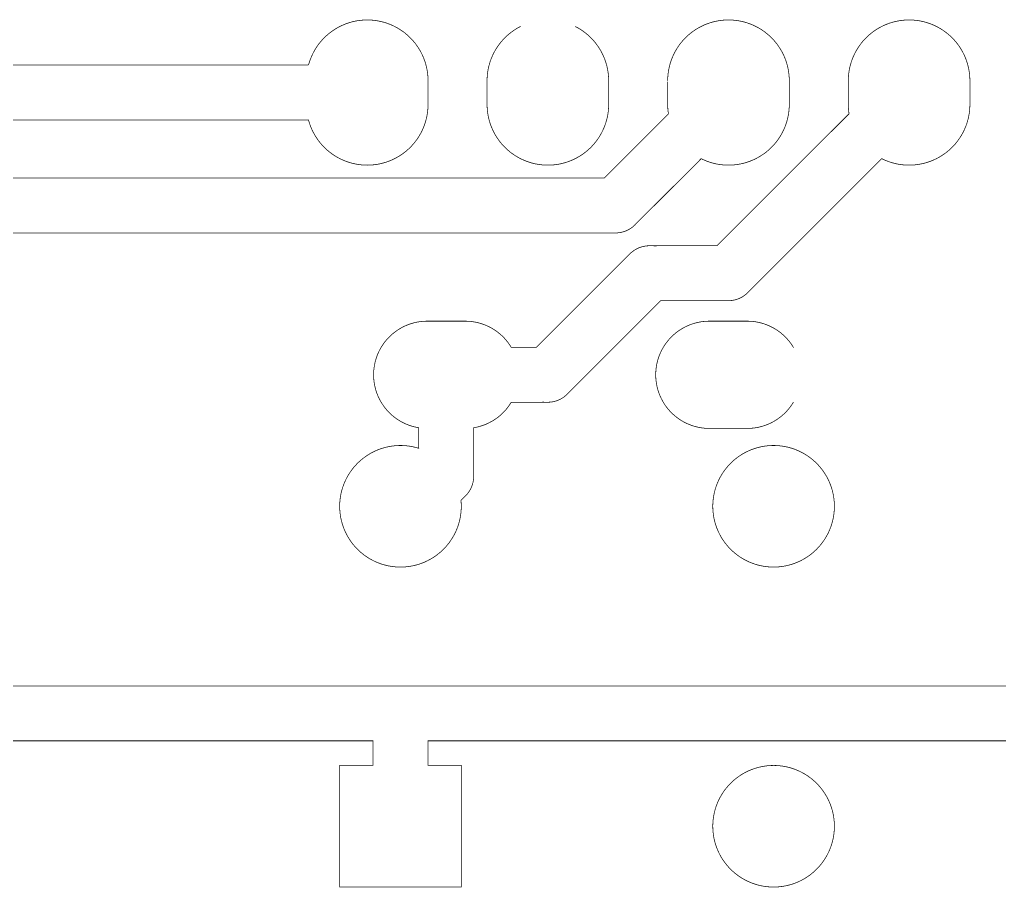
# Model space of a CAD drawing. Extents: x 0.1 to 55.3, y 1.4 to 42.4.
# Drawn here: x 21.15 to 34.93, y 1.36 to 13.57 of the extents above; entities that cross this region are included whole.
import ezdxf

# ---------------------------------------------------------------- set-up
doc = ezdxf.new("R2010")
doc.units = 0
doc.layers.add('Edge_Top', color=20, linetype='CONTINUOUS')

msp = doc.modelspace()

# ---------------------------------------------------------------- linework, layer by layer
at = {"layer": 'Edge_Top', "linetype": 'CONTINUOUS', "const_width": 0.01}
for points in [[(25.2099, 12.9268), (25.2187, 12.9574), (25.2291, 12.9891), (25.2407, 13.0203), (25.2535, 13.0511), (25.2675, 13.0814), (25.2827, 13.111), (25.299, 13.1401), (25.3164, 13.1685), (25.3349, 13.1962), (25.3545, 13.2232), (25.3751, 13.2494), (25.3968, 13.2747), (25.4194, 13.2992), (25.4429, 13.3228), (25.4674, 13.3455), (25.4927, 13.3672), (25.5188, 13.3878), (25.5457, 13.4075), (25.5734, 13.4261), (25.6018, 13.4436), (25.6308, 13.46), (25.6605, 13.4752), (25.6907, 13.4892), (25.7214, 13.5021), (25.7527, 13.5138), (25.7843, 13.5242), (25.8163, 13.5334), (25.8487, 13.5414), (25.8814, 13.5481), (25.9143, 13.5534), (25.9473, 13.5576), (25.9805, 13.5604), (26.0138, 13.5619), (26.0472, 13.5621), (26.0805, 13.5611), (26.1137, 13.5587), (26.1469, 13.555), (26.1798, 13.5501), (26.2126, 13.5438), (26.245, 13.5363), (26.2772, 13.5276), (26.309, 13.5175), (26.3404, 13.5063), (26.3713, 13.4938), (26.4017, 13.4802), (26.4315, 13.4653), (26.4608, 13.4494), (26.4894, 13.4323), (26.5173, 13.414), (26.5445, 13.3948), (26.5709, 13.3744), (26.5965, 13.3531), (26.6213, 13.3308), (26.6451, 13.3075), (26.668, 13.2833), (26.69, 13.2582), (26.711, 13.2323), (26.731, 13.2056), (26.7499, 13.1782), (26.7677, 13.15), (26.7844, 13.1212), (26.7999, 13.0917), (26.8143, 13.0616), (26.8276, 13.031), (26.8396, 12.9999), (26.8504, 12.9684), (26.86, 12.9365), (26.8683, 12.9042), (26.8753, 12.8716), (26.8811, 12.8388), (26.8856, 12.8058), (26.8888, 12.7726), (26.8907, 12.7393), (26.8913, 12.7072), (26.8911, 12.3752), (26.8912, 12.3685), (26.8903, 12.3352), (26.8881, 12.302), (26.8846, 12.2688), (26.8798, 12.2358), (26.8738, 12.2031), (26.8664, 12.1705), (26.8578, 12.1383), (26.8479, 12.1065), (26.8369, 12.0751), (26.8246, 12.0441), (26.811, 12.0136), (26.7964, 11.9837), (26.7805, 11.9544), (26.7636, 11.9257), (26.7455, 11.8977), (26.7263, 11.8704), (26.7061, 11.8439), (26.6849, 11.8182), (26.6627, 11.7933), (26.6396, 11.7693), (26.6155, 11.7463), (26.5905, 11.7242), (26.5647, 11.7031), (26.5381, 11.683), (26.5108, 11.664), (26.4827, 11.646), (26.4539, 11.6292), (26.4245, 11.6134), (26.3946, 11.5989), (26.364, 11.5855), (26.333, 11.5733), (26.3015, 11.5624), (26.2696, 11.5527), (26.2374, 11.5442), (26.2049, 11.537), (26.1721, 11.5311), (26.139, 11.5264), (26.1059, 11.523), (26.0726, 11.521), (26.0393, 11.5202), (26.006, 11.5207), (25.9727, 11.5226), (25.9395, 11.5257), (25.9065, 11.5301), (25.8736, 11.5358), (25.841, 11.5428), (25.8087, 11.551), (25.7768, 11.5605), (25.7452, 11.5713), (25.7141, 11.5832), (25.6835, 11.5964), (25.6534, 11.6107), (25.6239, 11.6262), (25.595, 11.6429), (25.5668, 11.6606), (25.5393, 11.6795), (25.5126, 11.6993), (25.4866, 11.7203), (25.4615, 11.7422), (25.4373, 11.7651), (25.414, 11.7889), (25.3916, 11.8136), (25.3702, 11.8391), (25.3498, 11.8655), (25.3305, 11.8927), (25.3122, 11.9205), (25.295, 11.9491), (25.279, 11.9783), (25.2641, 12.0081), (25.2504, 12.0385), (25.2378, 12.0694), (25.2265, 12.1008), (25.2164, 12.1325), (25.21, 12.1556), (25.2096, 12.1552), (13.815, 12.1551)], [(30.2613, 12.7068), (30.2619, 12.7411), (30.2639, 12.7744), (30.2672, 12.8076), (30.2717, 12.8406), (30.2776, 12.8734), (30.2847, 12.906), (30.2931, 12.9382), (30.3027, 12.9701), (30.3136, 13.0017), (30.3257, 13.0327), (30.3389, 13.0633), (30.3534, 13.0933), (30.369, 13.1227), (30.3858, 13.1516), (30.4037, 13.1797), (30.4226, 13.2071), (30.4426, 13.2338), (30.4637, 13.2596), (30.4857, 13.2846), (30.5087, 13.3088), (30.5326, 13.332), (30.5574, 13.3543), (30.583, 13.3756), (30.6095, 13.3958), (30.6367, 13.4151), (30.6647, 13.4332), (30.6933, 13.4503), (30.7226, 13.4662), (30.7525, 13.481), (30.7829, 13.4945), (30.8139, 13.5069), (30.8453, 13.5181), (30.8771, 13.5281), (30.9093, 13.5368), (30.9417, 13.5442), (30.9745, 13.5504), (31.0075, 13.5552), (31.0406, 13.5588), (31.0739, 13.5611), (31.1072, 13.5622), (31.1405, 13.5619), (31.1738, 13.5603), (31.207, 13.5574), (31.2401, 13.5532), (31.273, 13.5477), (31.3056, 13.541), (31.3379, 13.533), (31.37, 13.5237), (31.4016, 13.5132), (31.4328, 13.5015), (31.4635, 13.4885), (31.4937, 13.4744), (31.5233, 13.4591), (31.5523, 13.4427), (31.5806, 13.4251), (31.6083, 13.4065), (31.6352, 13.3867), (31.6612, 13.366), (31.6865, 13.3443), (31.7109, 13.3216), (31.7344, 13.2979), (31.757, 13.2734), (31.7785, 13.248), (31.7991, 13.2217), (31.8186, 13.1947), (31.8371, 13.167), (31.8545, 13.1385), (31.8707, 13.1094), (31.8858, 13.0797), (31.8998, 13.0495), (31.9125, 13.0187), (31.9241, 12.9874), (31.9344, 12.9557), (31.9434, 12.9236), (31.9512, 12.8912), (31.9578, 12.8585), (31.963, 12.8256), (31.967, 12.7925), (31.9697, 12.7593), (31.9711, 12.726), (31.9713, 12.6605), (31.9711, 12.3752), (31.9712, 12.3685), (31.9703, 12.3352), (31.9681, 12.302), (31.9646, 12.2688), (31.9598, 12.2358), (31.9538, 12.2031), (31.9464, 12.1705), (31.9378, 12.1383), (31.9279, 12.1065), (31.9169, 12.0751), (31.9046, 12.0441), (31.891, 12.0136), (31.8764, 11.9837), (31.8605, 11.9544), (31.8436, 11.9257), (31.8255, 11.8977), (31.8063, 11.8704), (31.7861, 11.8439), (31.7649, 11.8182), (31.7427, 11.7933), (31.7196, 11.7693), (31.6955, 11.7463), (31.6705, 11.7242), (31.6447, 11.7031), (31.6181, 11.683), (31.5908, 11.664), (31.5627, 11.646), (31.5339, 11.6292), (31.5045, 11.6134), (31.4746, 11.5989), (31.444, 11.5855), (31.413, 11.5733), (31.3815, 11.5624), (31.3496, 11.5527), (31.3174, 11.5442), (31.2849, 11.537), (31.2521, 11.5311), (31.219, 11.5264), (31.1859, 11.523), (31.1526, 11.521), (31.1193, 11.5202), (31.086, 11.5207), (31.0527, 11.5226), (31.0195, 11.5257), (30.9865, 11.5301), (30.9536, 11.5358), (30.921, 11.5428), (30.8887, 11.551), (30.8568, 11.5605), (30.8252, 11.5713), (30.7941, 11.5832), (30.7635, 11.5964), (30.7321, 11.6114), (30.6868, 11.5659), (29.7913, 10.6706), (29.7763, 10.6574), (29.7606, 10.6449), (29.7444, 10.6333), (29.7275, 10.6225), (29.7102, 10.6126), (29.6923, 10.6036), (29.674, 10.5955), (29.6553, 10.5885), (29.6363, 10.5824), (29.6169, 10.5772), (29.5974, 10.5731), (29.5776, 10.57), (29.5577, 10.568), (29.5377, 10.567), (29.5121, 10.5672), (29.5146, 10.5668), (16.8299, 10.5668)], [(32.8013, 12.7068), (32.8019, 12.7411), (32.8039, 12.7744), (32.8072, 12.8076), (32.8117, 12.8406), (32.8176, 12.8734), (32.8247, 12.906), (32.8331, 12.9382), (32.8427, 12.9701), (32.8536, 13.0017), (32.8657, 13.0327), (32.8789, 13.0633), (32.8934, 13.0933), (32.909, 13.1227), (32.9258, 13.1516), (32.9437, 13.1797), (32.9626, 13.2071), (32.9826, 13.2338), (33.0037, 13.2596), (33.0257, 13.2846), (33.0487, 13.3088), (33.0726, 13.332), (33.0974, 13.3543), (33.123, 13.3756), (33.1495, 13.3958), (33.1767, 13.4151), (33.2047, 13.4332), (33.2333, 13.4503), (33.2626, 13.4662), (33.2925, 13.481), (33.3229, 13.4945), (33.3539, 13.5069), (33.3853, 13.5181), (33.4171, 13.5281), (33.4493, 13.5368), (33.4817, 13.5442), (33.5145, 13.5504), (33.5475, 13.5552), (33.5806, 13.5588), (33.6139, 13.5611), (33.6472, 13.5622), (33.6805, 13.5619), (33.7138, 13.5603), (33.747, 13.5574), (33.7801, 13.5532), (33.813, 13.5477), (33.8456, 13.541), (33.8779, 13.533), (33.91, 13.5237), (33.9416, 13.5132), (33.9728, 13.5015), (34.0035, 13.4885), (34.0337, 13.4744), (34.0633, 13.4591), (34.0923, 13.4427), (34.1206, 13.4251), (34.1483, 13.4065), (34.1752, 13.3867), (34.2012, 13.366), (34.2265, 13.3443), (34.2509, 13.3216), (34.2744, 13.2979), (34.297, 13.2734), (34.3185, 13.248), (34.3391, 13.2217), (34.3586, 13.1947), (34.3771, 13.167), (34.3945, 13.1385), (34.4107, 13.1094), (34.4258, 13.0797), (34.4398, 13.0495), (34.4525, 13.0187), (34.4641, 12.9874), (34.4744, 12.9557), (34.4834, 12.9236), (34.4912, 12.8912), (34.4978, 12.8585), (34.503, 12.8256), (34.507, 12.7925), (34.5097, 12.7593), (34.5111, 12.726), (34.5113, 12.6605), (34.5111, 12.3752), (34.5112, 12.3685), (34.5103, 12.3352), (34.5081, 12.302), (34.5046, 12.2688), (34.4998, 12.2358), (34.4938, 12.2031), (34.4864, 12.1705), (34.4778, 12.1383), (34.4679, 12.1065), (34.4569, 12.0751), (34.4446, 12.0441), (34.431, 12.0136), (34.4164, 11.9837), (34.4005, 11.9544), (34.3836, 11.9257), (34.3655, 11.8977), (34.3463, 11.8704), (34.3261, 11.8439), (34.3049, 11.8182), (34.2827, 11.7933), (34.2596, 11.7693), (34.2355, 11.7463), (34.2105, 11.7242), (34.1847, 11.7031), (34.1581, 11.683), (34.1308, 11.664), (34.1027, 11.646), (34.0739, 11.6292), (34.0445, 11.6134), (34.0146, 11.5989), (33.984, 11.5855), (33.953, 11.5733), (33.9215, 11.5624), (33.8896, 11.5527), (33.8574, 11.5442), (33.8249, 11.537), (33.7921, 11.5311), (33.759, 11.5264), (33.7259, 11.523), (33.6926, 11.521), (33.6593, 11.5202), (33.626, 11.5207), (33.5927, 11.5226), (33.5595, 11.5257), (33.5265, 11.5301), (33.4936, 11.5358), (33.461, 11.5428), (33.4287, 11.551), (33.3968, 11.5605), (33.3652, 11.5713), (33.3341, 11.5832), (33.3035, 11.5964), (33.2721, 11.6114), (33.2268, 11.5659), (31.3789, 9.7182), (31.3639, 9.705), (31.3482, 9.6925), (31.332, 9.6809), (31.3151, 9.6701), (31.2978, 9.6602), (31.2799, 9.6512), (31.2616, 9.6431), (31.2429, 9.6361), (31.2239, 9.63), (31.2045, 9.6248), (31.185, 9.6207), (31.1652, 9.6176), (31.1453, 9.6156), (31.1253, 9.6146), (31.0997, 9.6148), (31.1022, 9.6144), (30.1635, 9.6144), (28.8384, 8.2896), (28.8235, 8.2764), (28.8078, 8.2639), (28.7916, 8.2523), (28.7747, 8.2415), (28.7573, 8.2316), (28.7395, 8.2226), (28.7212, 8.2145), (28.7025, 8.2075), (28.6834, 8.2014), (28.6641, 8.1962), (28.6445, 8.1921), (28.6248, 8.189), (28.6049, 8.187), (28.5849, 8.186), (28.5593, 8.1862), (28.5617, 8.1858), (28.0611, 8.1858), (28.05, 8.1676), (28.0315, 8.1398), (28.0118, 8.1129), (27.991, 8.0869), (27.969, 8.0619), (27.9459, 8.0378), (27.9218, 8.0148), (27.8967, 7.9929), (27.8706, 7.9721), (27.8437, 7.9525), (27.8159, 7.9341), (27.7873, 7.9169), (27.758, 7.901), (27.7281, 7.8864), (27.6975, 7.8732), (27.6663, 7.8613), (27.6347, 7.8508), (27.6026, 7.8417), (27.5702, 7.8341), (27.5374, 7.8278), (27.5323, 7.827), (27.5325, 7.7918), (27.5322, 7.1299), (27.531, 7.1099), (27.5288, 7.0901), (27.5255, 7.0703), (27.5212, 7.0508), (27.5159, 7.0315), (27.5097, 7.0125), (27.5024, 6.9939), (27.4942, 6.9757), (27.4851, 6.9579), (27.475, 6.9406), (27.4641, 6.9239), (27.4523, 6.9077), (27.4397, 6.8922), (27.4263, 6.8773), (27.408, 6.8594), (27.41, 6.8609), (27.3544, 6.8053), (27.3569, 6.7746), (27.3583, 6.7413), (27.3584, 6.7092), (27.3572, 6.6759), (27.3547, 6.6426), (27.351, 6.6095), (27.3459, 6.5766), (27.3396, 6.5438), (27.332, 6.5114), (27.3231, 6.4792), (27.313, 6.4475), (27.3017, 6.4161), (27.2891, 6.3853), (27.2754, 6.3549), (27.2605, 6.3251), (27.2444, 6.2959), (27.2272, 6.2673), (27.2089, 6.2395), (27.1896, 6.2123), (27.1692, 6.186), (27.1478, 6.1604), (27.1254, 6.1357), (27.102, 6.112), (27.0778, 6.0891), (27.0526, 6.0672), (27.0267, 6.0463), (26.9999, 6.0264), (26.9724, 6.0076), (26.9442, 5.9898), (26.9153, 5.9732), (26.8858, 5.9577), (26.8557, 5.9434), (26.8251, 5.9303), (26.7939, 5.9184), (26.7624, 5.9076), (26.7304, 5.8982), (26.6981, 5.89), (26.6655, 5.883), (26.6327, 5.8773), (26.5996, 5.8729), (26.5664, 5.8698), (26.5332, 5.868), (26.4998, 5.8675), (26.4665, 5.8683), (26.4332, 5.8704), (26.4001, 5.8738), (26.3671, 5.8784), (26.3343, 5.8844), (26.3018, 5.8916), (26.2695, 5.9001), (26.2376, 5.9099), (26.2062, 5.9209), (26.1752, 5.933), (26.1446, 5.9464), (26.1147, 5.961), (26.0853, 5.9768), (26.0565, 5.9936), (26.0285, 6.0116), (26.0011, 6.0306), (25.9745, 6.0508), (25.9487, 6.0719), (25.9238, 6.094), (25.8997, 6.1171), (25.8766, 6.1411), (25.8544, 6.1659), (25.8332, 6.1917), (25.813, 6.2182), (25.7939, 6.2455), (25.7759, 6.2735), (25.7589, 6.3022), (25.7431, 6.3315), (25.7284, 6.3615), (25.7149, 6.3919), (25.7027, 6.4229), (25.6916, 6.4544), (25.6818, 6.4862), (25.6732, 6.5184), (25.6659, 6.5509), (25.6598, 6.5837), (25.655, 6.6167), (25.6516, 6.6499), (25.6494, 6.6831), (25.6485, 6.7164), (25.6489, 6.7498), (25.6506, 6.7831), (25.6536, 6.8162), (25.6579, 6.8493), (25.6635, 6.8822), (25.6704, 6.9148), (25.6785, 6.9471), (25.6879, 6.9791), (25.6985, 7.0107), (25.7103, 7.0418), (25.7234, 7.0725), (25.7376, 7.1026), (25.753, 7.1322), (25.7696, 7.1611), (25.7872, 7.1894), (25.806, 7.217), (25.8258, 7.2438), (25.8466, 7.2698), (25.8684, 7.295), (25.8912, 7.3193), (25.915, 7.3427), (25.9396, 7.3652), (25.9651, 7.3867), (25.9913, 7.4072), (26.0184, 7.4266), (26.0462, 7.445), (26.0747, 7.4622), (26.1039, 7.4784), (26.1337, 7.4934), (26.164, 7.5072), (26.1948, 7.5199), (26.2261, 7.5313), (26.2579, 7.5415), (26.29, 7.5504), (26.3224, 7.5581), (26.3551, 7.5645), (26.3881, 7.5697), (26.4212, 7.5735), (26.4544, 7.5761), (26.4877, 7.5774), (26.521, 7.5773), (26.5543, 7.576), (26.5876, 7.5734), (26.6207, 7.5694), (26.6536, 7.5642), (26.6863, 7.5577), (26.7187, 7.55), (26.7508, 7.5409), (26.7609, 7.5378), (26.7605, 7.5388), (26.7605, 7.827), (26.7257, 7.8334), (26.6932, 7.841), (26.6611, 7.8499), (26.6295, 7.8603), (26.5983, 7.872), (26.5676, 7.8851), (26.5376, 7.8996), (26.5082, 7.9154), (26.4796, 7.9324), (26.4517, 7.9507), (26.4247, 7.9703), (26.3986, 7.9909), (26.3734, 8.0128), (26.3492, 8.0357), (26.326, 8.0596), (26.3039, 8.0846), (26.283, 8.1105), (26.2632, 8.1373), (26.2446, 8.165), (26.2272, 8.1935), (26.2112, 8.2227), (26.1964, 8.2525), (26.1829, 8.283), (26.1709, 8.3141), (26.1602, 8.3457), (26.1509, 8.3777), (26.143, 8.4101), (26.1366, 8.4428), (26.1316, 8.4757), (26.1281, 8.5089), (26.1261, 8.5421), (26.1255, 8.5755), (26.1264, 8.6088), (26.1287, 8.642), (26.1326, 8.6751), (26.1379, 8.708), (26.1446, 8.7407), (26.1528, 8.773), (26.1624, 8.8049), (26.1734, 8.8364), (26.1858, 8.8673), (26.1995, 8.8977), (26.2145, 8.9274), (26.2309, 8.9565), (26.2485, 8.9848), (26.2674, 9.0122), (26.2874, 9.0389), (26.3087, 9.0646), (26.331, 9.0893), (26.3544, 9.1131), (26.3788, 9.1357), (26.4042, 9.1573), (26.4305, 9.1778), (26.4577, 9.197), (26.4858, 9.2151), (26.5146, 9.2318), (26.5441, 9.2473), (26.5742, 9.2615), (26.605, 9.2743), (26.6363, 9.2858), (26.6681, 9.2958), (26.7003, 9.3045), (26.7328, 9.3117), (26.7657, 9.3175), (26.7987, 9.3218), (26.8319, 9.3246), (26.8652, 9.326), (26.9998, 9.3261), (27.4132, 9.3259), (27.4186, 9.3261), (27.4519, 9.3251), (27.4852, 9.3227), (27.5183, 9.3188), (27.5512, 9.3134), (27.5838, 9.3066), (27.6161, 9.2983), (27.648, 9.2887), (27.6794, 9.2776), (27.7103, 9.2651), (27.7407, 9.2513), (27.7704, 9.2362), (27.7994, 9.2198), (27.8276, 9.2021), (27.8551, 9.1831), (27.8816, 9.163), (27.9073, 9.1418), (27.932, 9.1194), (27.9557, 9.0959), (27.9783, 9.0714), (27.9998, 9.046), (28.0202, 9.0196), (28.0394, 8.9924), (28.0573, 8.9643), (28.0613, 8.9577), (28.1265, 8.9578), (28.4153, 8.9579), (29.7403, 10.2826), (29.7553, 10.2959), (29.7709, 10.3084), (29.7872, 10.32), (29.804, 10.3308), (29.8214, 10.3407), (29.8393, 10.3497), (29.8576, 10.3577), (29.8763, 10.3648), (29.8953, 10.3709), (29.9146, 10.376), (29.9342, 10.3801), (29.954, 10.3832), (29.9739, 10.3853), (29.9938, 10.3863), (30.0195, 10.3861), (30.017, 10.3864), (30.9557, 10.3865), (32.8117, 12.2425), (32.8078, 12.2694), (32.8044, 12.3026), (32.8022, 12.3358), (32.8013, 12.3691), (32.8015, 12.7072), (32.8013, 12.7068)], [(28.9597, 13.4714), (28.9892, 13.4559), (29.018, 13.4392), (29.0462, 13.4215), (29.0737, 13.4026), (29.1004, 13.3827), (29.1264, 13.3617), (29.1515, 13.3398), (29.1757, 13.3169), (29.199, 13.2931), (29.2213, 13.2684), (29.2427, 13.2428), (29.2631, 13.2164), (29.2824, 13.1892), (29.3007, 13.1614), (29.3178, 13.1328), (29.3338, 13.1035), (29.3487, 13.0737), (29.3624, 13.0433), (29.3749, 13.0124), (29.3862, 12.9811), (29.3963, 12.9493), (29.4051, 12.9172), (29.4126, 12.8847), (29.4189, 12.852), (29.4239, 12.819), (29.4276, 12.7859), (29.4301, 12.7526), (29.4312, 12.7193), (29.4313, 12.3752), (29.431, 12.3552), (29.4296, 12.3219), (29.4269, 12.2887), (29.4229, 12.2556), (29.4176, 12.2227), (29.411, 12.19), (29.4031, 12.1576), (29.394, 12.1256), (29.3837, 12.0939), (29.3721, 12.0626), (29.3593, 12.0318), (29.3453, 12.0016), (29.3302, 11.9719), (29.3139, 11.9428), (29.2965, 11.9144), (29.278, 11.8867), (29.2584, 11.8597), (29.2378, 11.8335), (29.2162, 11.8081), (29.1936, 11.7836), (29.17, 11.76), (29.1456, 11.7373), (29.1203, 11.7156), (29.0942, 11.6949), (29.0673, 11.6753), (29.0396, 11.6566), (29.0113, 11.6391), (28.9822, 11.6227), (28.9526, 11.6075), (28.9224, 11.5934), (28.8917, 11.5805), (28.8605, 11.5688), (28.8288, 11.5583), (28.7968, 11.5491), (28.7644, 11.5412), (28.7318, 11.5345), (28.6989, 11.529), (28.6658, 11.5249), (28.6326, 11.5221), (28.5993, 11.5205), (28.566, 11.5203), (28.5326, 11.5213), (28.4994, 11.5237), (28.4663, 11.5273), (28.4333, 11.5322), (28.4006, 11.5384), (28.3681, 11.5459), (28.3359, 11.5547), (28.3041, 11.5647), (28.2727, 11.5759), (28.2418, 11.5883), (28.2114, 11.602), (28.1815, 11.6168), (28.1523, 11.6327), (28.1237, 11.6498), (28.0957, 11.668), (28.0685, 11.6873), (28.0421, 11.7076), (28.0165, 11.7289), (27.9917, 11.7512), (27.9678, 11.7745), (27.9449, 11.7987), (27.9229, 11.8237), (27.9019, 11.8496), (27.8819, 11.8763), (27.863, 11.9037), (27.8452, 11.9319), (27.8285, 11.9607), (27.8129, 11.9902), (27.7984, 12.0202), (27.7852, 12.0508), (27.7732, 12.0819), (27.7623, 12.1134), (27.7527, 12.1453), (27.7444, 12.1776), (27.7373, 12.2102), (27.7315, 12.243), (27.727, 12.276), (27.7238, 12.3092), (27.7219, 12.3425), (27.7213, 12.3752), (27.7215, 12.7072), (27.7213, 12.7068), (27.7219, 12.7411), (27.7239, 12.7744), (27.7272, 12.8076), (27.7317, 12.8406), (27.7376, 12.8734), (27.7447, 12.906), (27.7531, 12.9382), (27.7627, 12.9701), (27.7736, 13.0017), (27.7857, 13.0327), (27.7989, 13.0633), (27.8134, 13.0933), (27.829, 13.1227), (27.8458, 13.1516), (27.8637, 13.1797), (27.8826, 13.2071), (27.9026, 13.2338), (27.9237, 13.2596), (27.9457, 13.2846), (27.9687, 13.3088), (27.9926, 13.332), (28.0174, 13.3543), (28.043, 13.3756), (28.0695, 13.3958), (28.0967, 13.4151), (28.1247, 13.4332), (28.1533, 13.4503), (28.1826, 13.4662), (28.1943, 13.4721)], [(13.6685, 12.9272), (25.21, 12.9272), (25.2099, 12.9268)], [(16.6834, 11.3388), (29.3681, 11.3389), (30.2716, 12.2424), (30.267, 12.276), (30.2638, 12.3092), (30.2619, 12.3425), (30.2613, 12.3752), (30.2615, 12.7072), (30.2613, 12.7068)], [(29.8119, 10.6914), (29.7981, 10.6772), (29.7835, 10.6636), (29.7681, 10.6507), (29.7522, 10.6387), (29.7356, 10.6275), (29.7185, 10.6172), (29.7008, 10.6077), (29.6827, 10.5992), (29.6642, 10.5917), (29.6453, 10.5851), (29.6261, 10.5795), (29.6067, 10.575), (29.587, 10.5714), (29.5672, 10.5688), (29.5472, 10.5673), (29.5212, 10.5668), (29.5146, 10.5668)], [(29.7197, 10.2619), (29.7335, 10.2761), (29.7481, 10.2897), (29.7634, 10.3026), (29.7794, 10.3146), (29.796, 10.3258), (29.8131, 10.3361), (29.8307, 10.3455), (29.8488, 10.354), (29.8674, 10.3616), (29.8862, 10.3681), (29.9054, 10.3737), (29.9249, 10.3783), (29.9446, 10.3819), (29.9644, 10.3844), (29.9844, 10.3859), (30.0103, 10.3864), (30.017, 10.3864)], [(31.3995, 9.739), (31.3857, 9.7248), (31.3711, 9.7112), (31.3557, 9.6983), (31.3398, 9.6863), (31.3232, 9.6751), (31.3061, 9.6648), (31.2884, 9.6553), (31.2703, 9.6468), (31.2518, 9.6393), (31.2329, 9.6327), (31.2137, 9.6271), (31.1943, 9.6226), (31.1746, 9.619), (31.1548, 9.6164), (31.1348, 9.6149), (31.1088, 9.6144), (31.1022, 9.6144)], [(32.0314, 8.1903), (32.0139, 8.1619), (31.9952, 8.1344), (31.9753, 8.1077), (31.9542, 8.0818), (31.932, 8.057), (31.9087, 8.0331), (31.8844, 8.0103), (31.8591, 7.9886), (31.8328, 7.9681), (31.8057, 7.9487), (31.7778, 7.9305), (31.7491, 7.9136), (31.7196, 7.898), (31.6895, 7.8837), (31.6588, 7.8707), (31.6276, 7.8591), (31.5959, 7.8489), (31.5637, 7.8401), (31.5312, 7.8327), (31.4984, 7.8268), (31.4654, 7.8223), (31.4322, 7.8193), (31.3989, 7.8178), (31.3474, 7.8175), (30.8473, 7.8177), (30.8455, 7.8175), (30.8122, 7.8184), (30.7789, 7.8206), (30.7458, 7.8244), (30.7129, 7.8296), (30.6802, 7.8363), (30.6479, 7.8444), (30.6159, 7.8539), (30.5845, 7.8648), (30.5535, 7.8771), (30.5231, 7.8908), (30.4933, 7.9058), (30.4642, 7.922), (30.4359, 7.9396), (30.4084, 7.9584), (30.3817, 7.9784), (30.3559, 7.9995), (30.3311, 8.0218), (30.3073, 8.0451), (30.2846, 8.0695), (30.2629, 8.0949), (30.2424, 8.1211), (30.2231, 8.1483), (30.205, 8.1763), (30.1882, 8.205), (30.1726, 8.2345), (30.1584, 8.2647), (30.1455, 8.2954), (30.134, 8.3267), (30.1238, 8.3584), (30.1151, 8.3906), (30.1078, 8.4231), (30.102, 8.4559), (30.0976, 8.489), (30.0946, 8.5222), (30.0932, 8.5555), (30.0932, 8.5888), (30.0947, 8.6221), (30.0976, 8.6553), (30.1021, 8.6883), (30.1079, 8.7211), (30.1152, 8.7537), (30.124, 8.7858), (30.1341, 8.8176), (30.1457, 8.8488), (30.1586, 8.8796), (30.1729, 8.9097), (30.1885, 8.9391), (30.2053, 8.9679), (30.2235, 8.9959), (30.2428, 9.023), (30.2633, 9.0493), (30.285, 9.0746), (30.3077, 9.0989), (30.3316, 9.1223), (30.3564, 9.1445), (30.3822, 9.1656), (30.4088, 9.1856), (30.4364, 9.2044), (30.4647, 9.2219), (30.4938, 9.2382), (30.5236, 9.2531), (30.554, 9.2668), (30.585, 9.2791), (30.6165, 9.29), (30.6485, 9.2995), (30.6808, 9.3075), (30.7135, 9.3142), (30.7464, 9.3194), (30.7795, 9.3231), (30.8128, 9.3253), (30.8473, 9.3261), (31.3807, 9.3259), (31.3861, 9.3261), (31.4195, 9.3251), (31.4527, 9.3227), (31.4858, 9.3188), (31.5187, 9.3134), (31.5513, 9.3066), (31.5836, 9.2983), (31.6155, 9.2887), (31.6469, 9.2776), (31.6779, 9.2651), (31.7082, 9.2513), (31.7379, 9.2362), (31.7669, 9.2198), (31.7951, 9.2021), (31.8226, 9.1831), (31.8492, 9.163), (31.8748, 9.1418), (31.8995, 9.1194), (31.9232, 9.0959), (31.9458, 9.0714), (31.9673, 9.046), (31.9877, 9.0196), (32.0069, 8.9924), (32.0249, 8.9643), (32.0316, 8.953)], [(28.8591, 8.3104), (28.8453, 8.2962), (28.8306, 8.2826), (28.8153, 8.2697), (28.7993, 8.2577), (28.7828, 8.2465), (28.7656, 8.2362), (28.748, 8.2267), (28.7299, 8.2182), (28.7114, 8.2107), (28.6925, 8.2041), (28.6733, 8.1985), (28.6538, 8.194), (28.6342, 8.1904), (28.6143, 8.1878), (28.5944, 8.1863), (28.5684, 8.1858), (28.5617, 8.1858)], [(32.6056, 6.7158), (32.6047, 6.6825), (32.6025, 6.6493), (32.599, 6.6161), (32.5942, 6.5831), (32.5881, 6.5504), (32.5807, 6.5178), (32.5721, 6.4856), (32.5623, 6.4538), (32.5512, 6.4224), (32.5389, 6.3914), (32.5254, 6.3609), (32.5107, 6.331), (32.4949, 6.3017), (32.4779, 6.273), (32.4598, 6.245), (32.4407, 6.2177), (32.4205, 6.1912), (32.3992, 6.1655), (32.377, 6.1406), (32.3539, 6.1166), (32.3298, 6.0936), (32.3049, 6.0715), (32.2791, 6.0504), (32.2525, 6.0303), (32.2251, 6.0113), (32.197, 5.9933), (32.1683, 5.9765), (32.1389, 5.9607), (32.1089, 5.9462), (32.0784, 5.9328), (32.0473, 5.9206), (32.0158, 5.9097), (31.984, 5.9), (31.9517, 5.8915), (31.9192, 5.8843), (31.8864, 5.8784), (31.8534, 5.8737), (31.8202, 5.8703), (31.787, 5.8683), (31.7536, 5.8675), (31.7203, 5.868), (31.687, 5.8699), (31.6538, 5.873), (31.6208, 5.8774), (31.588, 5.8831), (31.5554, 5.8901), (31.5231, 5.8983), (31.4911, 5.9078), (31.4596, 5.9186), (31.4285, 5.9305), (31.3978, 5.9437), (31.3677, 5.958), (31.3382, 5.9735), (31.3094, 5.9902), (31.2811, 6.0079), (31.2537, 6.0268), (31.2269, 6.0466), (31.201, 6.0676), (31.1759, 6.0895), (31.1516, 6.1124), (31.1283, 6.1362), (31.1059, 6.1609), (31.0845, 6.1864), (31.0641, 6.2128), (31.0448, 6.24), (31.0265, 6.2678), (31.0093, 6.2964), (30.9933, 6.3256), (30.9784, 6.3554), (30.9647, 6.3858), (30.9522, 6.4167), (30.9408, 6.4481), (30.9308, 6.4798), (30.9219, 6.512), (30.9144, 6.5444), (30.908, 6.5771), (30.903, 6.6101), (30.8993, 6.6432), (30.8968, 6.6765), (30.8957, 6.7098), (30.8958, 6.7431), (30.8973, 6.7764), (30.9001, 6.8096), (30.9041, 6.8427), (30.9094, 6.8756), (30.916, 6.9083), (30.9239, 6.9407), (30.933, 6.9727), (30.9434, 7.0044), (30.955, 7.0356), (30.9678, 7.0664), (30.9818, 7.0967), (30.997, 7.1263), (31.0133, 7.1554), (31.0307, 7.1838), (31.0493, 7.2115), (31.0689, 7.2385), (31.0895, 7.2647), (31.1111, 7.29), (31.1337, 7.3145), (31.1573, 7.3381), (31.1817, 7.3608), (31.207, 7.3825), (31.2332, 7.4031), (31.2601, 7.4228), (31.2877, 7.4414), (31.3161, 7.4589), (31.3452, 7.4753), (31.3748, 7.4905), (31.405, 7.5045), (31.4358, 7.5174), (31.467, 7.5291), (31.4986, 7.5395), (31.5307, 7.5487), (31.563, 7.5567), (31.5957, 7.5634), (31.6286, 7.5687), (31.6617, 7.5729), (31.6949, 7.5757), (31.7282, 7.5772), (31.7615, 7.5774), (31.7948, 7.5764), (31.8281, 7.574), (31.8612, 7.5703), (31.8942, 7.5654), (31.9269, 7.5591), (31.9594, 7.5516), (31.9915, 7.5429), (32.0233, 7.5328), (32.0547, 7.5216), (32.0856, 7.5091), (32.116, 7.4955), (32.1459, 7.4806), (32.1751, 7.4647), (32.2037, 7.4476), (32.2316, 7.4293), (32.2588, 7.4101), (32.2852, 7.3897), (32.3108, 7.3684), (32.3356, 7.3461), (32.3594, 7.3228), (32.3824, 7.2986), (32.4044, 7.2735), (32.4253, 7.2476), (32.4453, 7.2209), (32.4642, 7.1935), (32.482, 7.1653), (32.4987, 7.1365), (32.5143, 7.107), (32.5287, 7.0769), (32.5419, 7.0463), (32.5539, 7.0152), (32.5647, 6.9837), (32.5743, 6.9518), (32.5826, 6.9195), (32.5896, 6.8869), (32.5954, 6.8541), (32.5999, 6.8211), (32.6031, 6.7879), (32.605, 6.7546), (32.6056, 6.7225), (32.6056, 6.7158)], [(27.5321, 7.1592), (27.5324, 7.1394), (27.5317, 7.1194), (27.53, 7.0995), (27.5272, 7.0797), (27.5234, 7.06), (27.5186, 7.0406), (27.5128, 7.0215), (27.506, 7.0027), (27.4982, 6.9843), (27.4895, 6.9663), (27.4799, 6.9487), (27.4694, 6.9317), (27.458, 6.9153), (27.4458, 6.8995), (27.4327, 6.8843), (27.4147, 6.8656), (27.41, 6.8609)], [(16.2069, 4.1958), (26.5191, 4.1955), (26.5168, 4.1958), (38.2662, 4.1955)], [(37.8639, 3.4238), (26.8891, 3.4238), (26.8895, 3.4165), (26.8895, 3.0775), (27.3585, 3.0775), (27.3585, 1.3675), (25.6485, 1.3675), (25.6485, 3.0775), (26.1178, 3.0775), (26.1175, 3.0892), (26.1175, 3.4244), (26.1168, 3.4238), (16.3534, 3.4238)], [(32.6056, 2.2158), (32.6047, 2.1825), (32.6025, 2.1493), (32.599, 2.1161), (32.5942, 2.0831), (32.5881, 2.0504), (32.5807, 2.0178), (32.5721, 1.9856), (32.5623, 1.9538), (32.5512, 1.9224), (32.5389, 1.8914), (32.5254, 1.8609), (32.5107, 1.831), (32.4949, 1.8017), (32.4779, 1.773), (32.4598, 1.745), (32.4407, 1.7177), (32.4205, 1.6912), (32.3992, 1.6655), (32.377, 1.6406), (32.3539, 1.6166), (32.3298, 1.5936), (32.3049, 1.5715), (32.2791, 1.5504), (32.2525, 1.5303), (32.2251, 1.5113), (32.197, 1.4933), (32.1683, 1.4765), (32.1389, 1.4607), (32.1089, 1.4462), (32.0784, 1.4328), (32.0473, 1.4206), (32.0158, 1.4097), (31.984, 1.4), (31.9517, 1.3915), (31.9192, 1.3843), (31.8864, 1.3784), (31.8534, 1.3737), (31.8202, 1.3703), (31.787, 1.3683), (31.7536, 1.3675), (31.7203, 1.368), (31.687, 1.3699), (31.6538, 1.373), (31.6208, 1.3774), (31.588, 1.3831), (31.5554, 1.3901), (31.5231, 1.3983), (31.4911, 1.4078), (31.4596, 1.4186), (31.4285, 1.4305), (31.3978, 1.4437), (31.3677, 1.458), (31.3382, 1.4735), (31.3094, 1.4902), (31.2811, 1.5079), (31.2537, 1.5268), (31.2269, 1.5466), (31.201, 1.5676), (31.1759, 1.5895), (31.1516, 1.6124), (31.1283, 1.6362), (31.1059, 1.6609), (31.0845, 1.6864), (31.0641, 1.7128), (31.0448, 1.74), (31.0265, 1.7678), (31.0093, 1.7964), (30.9933, 1.8256), (30.9784, 1.8554), (30.9647, 1.8858), (30.9522, 1.9167), (30.9408, 1.9481), (30.9308, 1.9798), (30.9219, 2.012), (30.9144, 2.0444), (30.908, 2.0771), (30.903, 2.1101), (30.8993, 2.1432), (30.8968, 2.1765), (30.8957, 2.2098), (30.8958, 2.2431), (30.8973, 2.2764), (30.9001, 2.3096), (30.9041, 2.3427), (30.9094, 2.3756), (30.916, 2.4083), (30.9239, 2.4407), (30.933, 2.4727), (30.9434, 2.5044), (30.955, 2.5356), (30.9678, 2.5664), (30.9818, 2.5967), (30.997, 2.6263), (31.0133, 2.6554), (31.0307, 2.6838), (31.0493, 2.7115), (31.0689, 2.7385), (31.0895, 2.7647), (31.1111, 2.79), (31.1337, 2.8145), (31.1573, 2.8381), (31.1817, 2.8608), (31.207, 2.8825), (31.2332, 2.9031), (31.2601, 2.9228), (31.2877, 2.9414), (31.3161, 2.9589), (31.3452, 2.9753), (31.3748, 2.9905), (31.405, 3.0045), (31.4358, 3.0174), (31.467, 3.0291), (31.4986, 3.0395), (31.5307, 3.0487), (31.563, 3.0567), (31.5957, 3.0634), (31.6286, 3.0687), (31.6617, 3.0729), (31.6949, 3.0757), (31.7282, 3.0772), (31.7615, 3.0774), (31.7948, 3.0764), (31.8281, 3.074), (31.8612, 3.0703), (31.8942, 3.0654), (31.9269, 3.0591), (31.9594, 3.0516), (31.9915, 3.0429), (32.0233, 3.0328), (32.0547, 3.0216), (32.0856, 3.0091), (32.116, 2.9955), (32.1459, 2.9806), (32.1751, 2.9647), (32.2037, 2.9476), (32.2316, 2.9293), (32.2588, 2.9101), (32.2852, 2.8897), (32.3108, 2.8684), (32.3356, 2.8461), (32.3594, 2.8228), (32.3824, 2.7986), (32.4044, 2.7735), (32.4253, 2.7476), (32.4453, 2.7209), (32.4642, 2.6935), (32.482, 2.6653), (32.4987, 2.6365), (32.5143, 2.607), (32.5287, 2.5769), (32.5419, 2.5463), (32.5539, 2.5152), (32.5647, 2.4837), (32.5743, 2.4518), (32.5826, 2.4195), (32.5896, 2.3869), (32.5954, 2.3541), (32.5999, 2.3211), (32.6031, 2.2879), (32.605, 2.2546), (32.6056, 2.2225), (32.6056, 2.2158)]]:
    msp.add_lwpolyline(points, dxfattribs=at)

doc.saveas('drawing.dxf')
